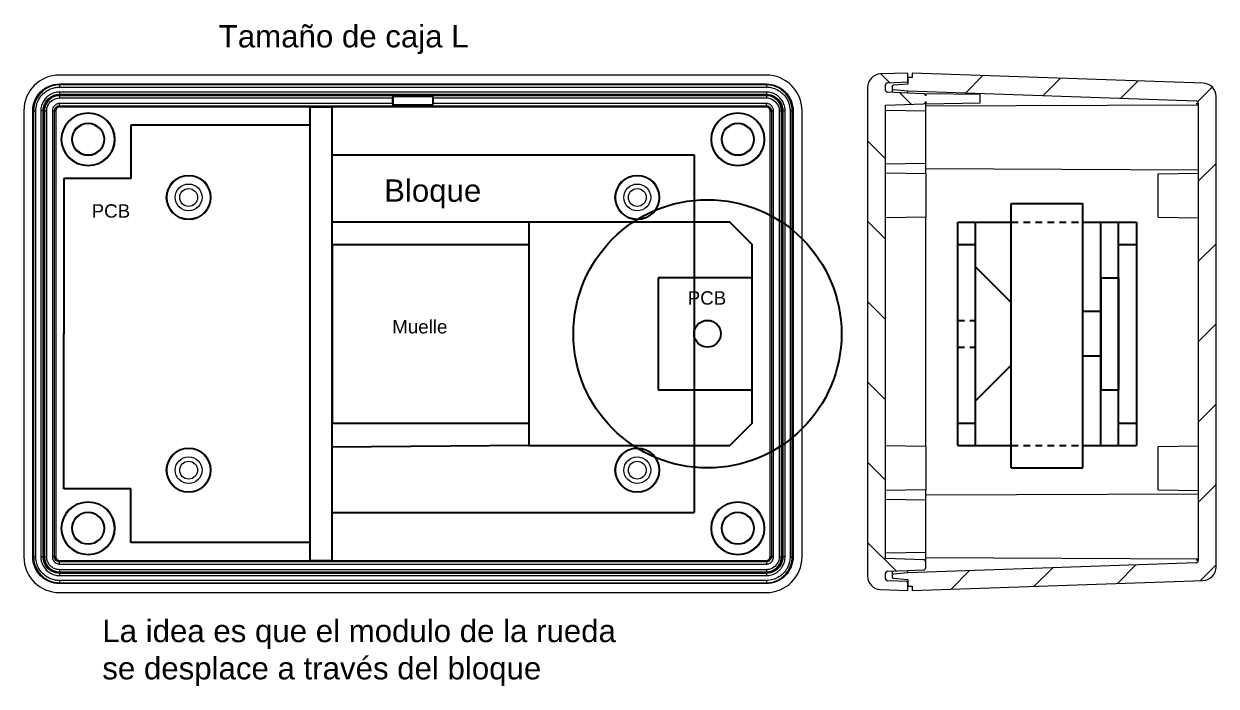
# Model space of a CAD drawing. Header units: millimetres. Extents: x -34 to 182, y -27 to 242.
# Drawn here: x -34.5 to 98.9, y -26.9 to 47.2 of the extents above; entities that cross this region are included whole.
import ezdxf

# ---------------------------------------------------------------- set-up
doc = ezdxf.new("R2010")
doc.units = ezdxf.units.MM
doc.linetypes.add('JIS_02_0.7', pattern=[1.35, 0.75, -0.6])
for name, color, linetype, lineweight in [('Hatch (ANSI)', 7, 'Continuous', 9), ('Visible (ANSI)', 7, 'Continuous', 9), ('Visible Narrow (ANSI)', 7, 'Continuous', 9)]:
    doc.layers.add(name, color=color, linetype=linetype, lineweight=lineweight)
for name, color, linetype in [('Muelle', 6, 'Continuous'), ('Pared-Carril', 4, 'Continuous'), ('PCB', 3, 'Continuous'), ('Rueda', 2, 'Continuous')]:
    doc.layers.add(name, color=color, linetype=linetype)
doc.styles.get("Standard").update_dxf_attribs({"font": 'arial.ttf'})

msp = doc.modelspace()

# ---------------------------------------------------------------- hatches: boundary and pattern name
at = {"layer": 'Hatch (ANSI)'}
h = msp.add_hatch(dxfattribs=at)
h.set_pattern_fill('ANSI31', color=256, scale=50.8, angle=90.0002, style=0)
h.set_pattern_definition([(135.0002, (-206.7, -327.943), (-4.49011, -4.490145), [])])
edge = h.paths.add_edge_path()
edge.add_ellipse((61.42, -14.61), major_axis=(-1.5, 0), ratio=1, start_angle=0, end_angle=88)
edge.add_line((61.36, -16.1), (64.42, -16.21))
edge.add_line((64.42, -16.21), (64.42, -15.73))
edge.add_line((64.42, -15.73), (64.42, -15.21))
edge.add_line((64.42, -15.21), (62.16, -15.11))
edge.add_ellipse((62.17, -14.86), major_axis=(-0.011, -0.25), ratio=1, start_angle=272.5, end_angle=360, ccw=False)
edge.add_line((61.92, -14.86), (61.92, -14.31))
edge.add_ellipse((62.17, -14.31), major_axis=(-0.25, 0), ratio=1, start_angle=272.5, end_angle=360, ccw=False)
edge.add_line((62.16, -14.06), (64.42, -13.96))
edge.add_line((64.42, -13.96), (66.18, -13.9))
edge.add_ellipse((66.17, -13.65), major_axis=(0.009, -0.25), ratio=1, start_angle=0, end_angle=88)
edge.add_line((66.42, -13.65), (66.42, -13.02))
edge.add_ellipse((66.17, -13.02), major_axis=(0.25, 0), ratio=1, start_angle=0, end_angle=88)
edge.add_line((66.18, -12.77), (61.92, -12.62))
edge.add_line((61.92, -12.62), (61.92, 38.08))
edge.add_line((61.92, 38.08), (66.18, 38.23))
edge.add_ellipse((66.17, 38.47), major_axis=(0.009, -0.25), ratio=1, start_angle=0, end_angle=88)
edge.add_line((66.42, 38.47), (66.42, 38.23))
edge.add_line((66.42, 38.23), (72.52, 38.33))
edge.add_line((72.52, 38.33), (72.52, 39.25))
edge.add_line((72.52, 39.25), (66.42, 39.35))
edge.add_line((66.42, 39.35), (66.42, 39.1))
edge.add_ellipse((66.17, 39.1), major_axis=(0.25, 0), ratio=1, start_angle=0, end_angle=88)
edge.add_line((66.18, 39.35), (64.42, 39.41))
edge.add_line((64.42, 39.41), (62.16, 39.51))
edge.add_ellipse((62.17, 39.76), major_axis=(-0.011, -0.25), ratio=1, start_angle=272.5, end_angle=360, ccw=False)
edge.add_line((61.92, 39.76), (61.92, 40.32))
edge.add_ellipse((62.17, 40.32), major_axis=(-0.25, 0), ratio=1, start_angle=272.5, end_angle=360, ccw=False)
edge.add_line((62.16, 40.56), (64.42, 40.66))
edge.add_line((64.42, 40.66), (64.42, 41.18))
edge.add_line((64.42, 41.18), (64.42, 41.66))
edge.add_line((64.42, 41.66), (61.36, 41.56))
edge.add_ellipse((61.42, 40.06), major_axis=(-0.05, 1.5), ratio=1, start_angle=0, end_angle=88)
edge.add_line((59.92, 40.06), (59.92, -14.61))
h = msp.add_hatch(dxfattribs=at)
h.set_pattern_fill('ANSI31', color=256, scale=50.8, style=0)
h.set_pattern_definition([(45, (-206.7, -327.943), (-4.49013, 4.49013), [])])
edge = h.paths.add_edge_path()
edge.add_line((64.92, -15.73), (64.92, -16.21))
edge.add_line((64.92, -16.21), (97.47, -15.07))
edge.add_ellipse((97.42, -13.58), major_axis=(0.05, -1.5), ratio=1, start_angle=0, end_angle=88)
edge.add_line((98.92, -13.58), (98.92, 39.03))
edge.add_ellipse((97.42, 39.03), major_axis=(1.5, 0), ratio=1, start_angle=0, end_angle=88)
edge.add_line((97.47, 40.53), (64.92, 41.66))
edge.add_line((64.92, 41.66), (64.92, 41.18))
edge.add_line((64.92, 41.18), (64.42, 41.18))
edge.add_line((64.42, 41.18), (64.42, 40.66))
edge.add_line((64.42, 40.66), (64.42, 40.43))
edge.add_line((64.42, 40.43), (62.78, 40.29))
edge.add_ellipse((62.79, 40.16), major_axis=(-0.011, 0.125), ratio=1, start_angle=0, end_angle=85)
edge.add_line((62.67, 40.16), (62.67, 39.95))
edge.add_ellipse((62.79, 39.95), major_axis=(-0.125, 0), ratio=1, start_angle=0, end_angle=85)
edge.add_line((62.78, 39.82), (64.42, 39.68))
edge.add_line((64.42, 39.68), (96.68, 38.55))
edge.add_ellipse((96.67, 38.3), major_axis=(0.009, 0.25), ratio=1, start_angle=272, end_angle=360, ccw=False)
edge.add_line((96.92, 38.3), (96.92, -12.85))
edge.add_ellipse((96.67, -12.85), major_axis=(0.25, 0), ratio=1, start_angle=272, end_angle=360, ccw=False)
edge.add_line((96.68, -13.1), (64.42, -14.23))
edge.add_line((64.42, -14.23), (62.78, -14.37))
edge.add_ellipse((62.79, -14.5), major_axis=(-0.011, 0.125), ratio=1, start_angle=0, end_angle=85)
edge.add_line((62.67, -14.5), (62.67, -14.71))
edge.add_ellipse((62.79, -14.71), major_axis=(-0.125, 0), ratio=1, start_angle=0, end_angle=85)
edge.add_line((62.78, -14.83), (64.42, -14.98))
edge.add_line((64.42, -14.98), (64.42, -15.21))
edge.add_line((64.42, -15.21), (64.42, -15.73))
edge.add_line((64.42, -15.73), (64.92, -15.73))

# ---------------------------------------------------------------- linework, layer by layer
for p, q in [((0, 37.85), (-2.5, 37.85)), ((-2.5, 37.85), (-2.5, -12.85)), ((0, 22.5), (0, 37.85)), ((44.5, 25), (22, 25)), ((22, 25), (22, 0)), ((44.5, 25), (47, 22.5)), ((47, 22.5), (44.5, 25)), ((70, 0), (70, 25)), ((70, 25), (76, 25)), ((72, 0), (72, 25)), ((84, 25), (90, 25)), ((86, 0), (86, 25)), ((88, 0), (88, 25)), ((90, 25), (90, 0)), ((47, 2.5), (47, 22.5)), ((70, 22.5), (72, 22.5)), ((88, 22.5), (90, 22.5)), ((76, 16), (72, 20)), ((86, 15), (84, 15)), ((0, -12.85), (0, 12.5)), ((86, 10), (84, 10)), ((76, 9), (72, 5)), ((47, 2.5), (44.5, 0)), ((70, 2.5), (72, 2.5)), ((88, 2.5), (90, 2.5)), ((22, 0), (44.5, 0)), ((70, 0), (72, 0)), ((72, 0), (76, 0)), ((84, 0), (86, 0)), ((86, 0), (88, 0)), ((88, 0), (90, 0)), ((-2.5, -12.85), (0, -12.85))]:
    msp.add_line(p, q)
at = {"linetype": 'JIS_02_0.7'}
for p, q in [((76, 25), (84, 25)), ((70, 14), (72, 14)), ((70, 11), (72, 11)), ((76, 0), (84, 0))]:
    msp.add_line(p, q, dxfattribs=at)
msp.add_circle((42, 12.5), 1.5)
at = {"layer": 'Muelle'}
for p, q in [((0, 22.5), (0, 2.5)), ((0, 22.5), (22, 22.5)), ((22, 22.5), (22, 2.5)), ((0, 2.5), (22, 2.5))]:
    msp.add_line(p, q, dxfattribs=at)
at = {"layer": 'Pared-Carril'}
for p, q in [((0, 32.5), (40.5, 32.5)), ((0, -7.5), (0, 32.5)), ((40.5, 32.5), (40.5, -7.5)), ((22, 25), (0, 25)), ((22, 0), (0, -0.18)), ((0, -7.5), (40.5, -7.5))]:
    msp.add_line(p, q, dxfattribs=at)
at = {"layer": 'PCB'}
for p, q in [((-2.5, 35.85), (-22.5, 35.85)), ((-22.5, 35.85), (-22.5, 29.85)), ((-2.5, 35.85), (-2.5, -10.85)), ((-22.5, 29.85), (-30, 29.85)), ((-30, 29.85), (-30, 12.5)), ((47, 18.75), (36.5, 18.75)), ((36.5, 18.75), (36.5, 6.25)), ((47, 6.25), (47, 18.75)), ((86, 18.75), (88, 18.75)), ((86, 18.75), (86, 6.25)), ((88, 18.75), (88, 6.25)), ((-30, -4.85), (-30, 12.5)), ((36.5, 6.25), (47, 6.25)), ((86, 6.25), (88, 6.25)), ((-22.5, -4.85), (-30, -4.85)), ((-22.5, -10.85), (-22.5, -4.85)), ((-2.5, -10.85), (-22.5, -10.85))]:
    msp.add_line(p, q, dxfattribs=at)
at = {"layer": 'Rueda'}
for p, q in [((76, -2.5), (76, 27.08)), ((76, 27.08), (84, 27.08)), ((84, -2.5), (84, 27.08)), ((76, -2.5), (84, -2.5))]:
    msp.add_line(p, q, dxfattribs=at)
msp.add_circle((42, 12.5), 15, dxfattribs=at)
at = {"layer": 'Visible (ANSI)'}
for p, q in [((48.59, 41.44), (-30.49, 41.44)), ((64.42, 41.66), (61.36, 41.56)), ((64.42, 40.66), (64.42, 41.66)), ((97.47, 40.53), (64.92, 41.66)), ((64.92, 41.66), (64.92, 41.18)), ((-30.49, 40.44), (48.59, 40.44)), ((59.92, 40.06), (59.92, -14.61)), ((61.92, 39.76), (61.92, 40.32)), ((62.16, 40.56), (64.42, 40.66)), ((62.67, 40.16), (62.67, 39.95)), ((64.42, 40.43), (62.78, 40.29)), ((64.92, 41.18), (64.42, 41.18)), ((64.42, 41.18), (64.42, 40.43)), ((6.77, 39.13), (6.77, 38.88)), ((11.32, 39.13), (6.77, 39.13)), ((6.77, 39.13), (6.88, 39.02)), ((6.77, 38.25), (6.77, 38.88)), ((6.88, 38.11), (6.88, 39.02)), ((6.88, 39.02), (11.22, 39.02)), ((11.32, 39.13), (11.22, 39.02)), ((11.22, 39.02), (11.22, 38.11)), ((11.32, 38.88), (11.32, 39.13)), ((11.32, 38.88), (11.32, 38.25)), ((64.42, 39.41), (62.16, 39.51)), ((62.78, 39.82), (64.42, 39.68)), ((64.42, 39.68), (96.68, 38.55)), ((64.42, 39.41), (64.42, 39.68)), ((66.18, 39.35), (64.42, 39.41)), ((72.52, 39.25), (66.42, 39.35)), ((66.42, 39.35), (66.42, 39.1)), ((72.52, 38.33), (72.52, 39.25)), ((98.92, -13.58), (98.92, 39.03)), ((-34.49, 37.44), (-34.49, -12.44)), ((-33.49, -12.44), (-33.49, 37.44)), ((-30.9, 37.44), (-30.9, -12.44)), ((48.59, 37.85), (-30.49, 37.85)), ((6.77, 38.25), (6.77, 38)), ((6.77, 38), (6.88, 38.11)), ((6.77, 38), (11.32, 38)), ((11.22, 38.11), (6.88, 38.11)), ((11.32, 38), (11.22, 38.11)), ((11.32, 38), (11.32, 38.25)), ((49, -12.44), (49, 37.44)), ((51.59, 37.44), (51.59, -12.44)), ((52.59, -12.44), (52.59, 37.44)), ((61.92, 38.08), (66.18, 38.23)), ((61.92, -12.62), (61.92, 38.08)), ((66.42, 37.4), (61.92, 37.48)), ((66.42, 38.47), (66.42, 38.23)), ((66.42, 38.23), (72.52, 38.33)), ((66.42, 37.98), (96.92, 38.11)), ((66.42, 30.98), (66.42, 37.98)), ((96.92, 38.3), (96.92, -12.85)), ((66.42, 31.55), (61.92, 31.48)), ((66.42, 30.98), (96.92, 30.84)), ((66.42, 30.4), (66.42, 30.98)), ((66.42, 30.4), (61.92, 30.48)), ((66.42, 30.4), (66.42, 25.55)), ((92.42, 30.4), (96.92, 30.48)), ((92.42, 25.55), (92.42, 30.4)), ((66.42, 25.55), (61.92, 25.48)), ((66.42, -0.1), (66.42, 25.55)), ((92.42, 25.55), (96.92, 25.48)), ((66.42, -0.1), (61.92, -0.02)), ((66.42, -0.1), (66.42, -4.95)), ((92.42, -0.1), (96.92, -0.02)), ((92.42, -4.95), (92.42, -0.1)), ((66.42, -4.95), (61.92, -5.02)), ((66.42, -5.52), (66.42, -4.95)), ((92.42, -4.95), (96.92, -5.02)), ((66.42, -6.1), (61.92, -6.02)), ((66.42, -5.52), (96.92, -5.39)), ((66.42, -12.52), (66.42, -5.52)), ((66.42, -11.95), (61.92, -12.02)), ((-30.49, -12.85), (48.59, -12.85)), ((66.18, -12.77), (61.92, -12.62)), ((96.68, -13.1), (64.42, -14.23)), ((66.42, -12.52), (96.92, -12.66)), ((66.42, -13.65), (66.42, -13.02)), ((61.92, -14.86), (61.92, -14.31)), ((62.16, -14.06), (64.42, -13.96)), ((62.67, -14.5), (62.67, -14.71)), ((64.42, -14.23), (62.78, -14.37)), ((64.42, -13.96), (66.18, -13.9)), ((64.42, -14.23), (64.42, -13.96)), ((48.59, -15.44), (-30.49, -15.44)), ((64.42, -15.21), (62.16, -15.11)), ((62.78, -14.83), (64.42, -14.98)), ((64.42, -14.98), (64.42, -15.73)), ((64.42, -16.21), (64.42, -15.21)), ((64.42, -15.73), (64.92, -15.73)), ((64.92, -16.21), (97.47, -15.07)), ((64.92, -15.73), (64.92, -16.21)), ((-30.49, -16.44), (48.59, -16.44)), ((61.36, -16.1), (64.42, -16.21))]:
    msp.add_line(p, q, dxfattribs=at)
for centre, radius in [((-27.3, 34.25), 3), ((-27.3, 34.25), 2.92), ((-27.3, 34.25), 1.83), ((45.4, 34.25), 3), ((45.4, 34.25), 2.92), ((45.4, 34.25), 1.83), ((-27.3, 34.25), 1.75), ((45.4, 34.25), 1.75), ((-16.05, 27.75), 2.5), ((-16.05, 27.75), 2.42), ((34.15, 27.75), 2.5), ((34.15, 27.75), 2.42), ((-16.05, 27.75), 1.5), ((-16.05, 27.75), 1), ((34.15, 27.75), 1.5), ((34.15, 27.75), 1), ((-16.05, -2.75), 2.5), ((-16.05, -2.75), 2.42), ((-16.05, -2.75), 1.5), ((34.15, -2.75), 2.5), ((34.15, -2.75), 2.42), ((34.15, -2.75), 1.5), ((-16.05, -2.75), 1), ((34.15, -2.75), 1), ((-27.3, -9.25), 3), ((-27.3, -9.25), 2.92), ((45.4, -9.25), 3), ((45.4, -9.25), 2.92), ((-27.3, -9.25), 1.83), ((-27.3, -9.25), 1.75), ((45.4, -9.25), 1.83), ((45.4, -9.25), 1.75)]:
    msp.add_circle(centre, radius, dxfattribs=at)
for centre, radius, start, end in [((61.42, 40.06), 1.5, 92, 180), ((62.17, 40.32), 0.25, 92.5, 180), ((62.79, 40.16), 0.125, 95, 180), ((97.42, 39.03), 1.5, 0, 88), ((62.17, 39.76), 0.25, 180, 267.5), ((62.79, 39.95), 0.125, 180, 265), ((66.17, 39.1), 0.25, 0, 88), ((66.17, 38.47), 0.25, 272, 0), ((96.67, 38.3), 0.25, 0, 88), ((66.17, -13.02), 0.25, 0, 88), ((96.67, -12.85), 0.25, 272, 0), ((61.42, -14.61), 1.5, 180, 268), ((62.17, -14.31), 0.25, 92.5, 180), ((62.79, -14.5), 0.125, 95, 180), ((66.17, -13.65), 0.25, 272, 0), ((97.42, -13.58), 1.5, 272, 0), ((62.17, -14.86), 0.25, 180, 267.5), ((62.79, -14.71), 0.125, 180, 265)]:
    msp.add_arc(centre, radius, start, end, dxfattribs=at)
for centre, major_axis in [((-30.49, 37.44), (-2.83, 2.83)), ((48.58, 37.44), (2.83, 2.83)), ((-30.49, -12.44), (-2.83, -2.83)), ((48.58, -12.44), (2.83, -2.83))]:
    msp.add_ellipse(centre, major_axis=major_axis, ratio=0.998783, start_param=5.498396, end_param=7.067974, dxfattribs=at)
for points in [[(-33.49, 37.44), (-33.49, 38.23), (-32.84, 39.79), (-31.28, 40.44), (-30.49, 40.44)], [(48.59, 40.44), (49.38, 40.44), (50.94, 39.79), (51.59, 38.23), (51.59, 37.44)], [(-30.49, -15.44), (-31.28, -15.44), (-32.84, -14.79), (-33.49, -13.23), (-33.49, -12.44)], [(51.59, -12.44), (51.59, -13.23), (50.94, -14.79), (49.38, -15.44), (48.59, -15.44)]]:
    msp.add_open_spline(points, degree=3, dxfattribs=at)
for points, knots in [([(62.67, 39.95), (62.67, 39.95), (62.67, 39.83), (62.67, 39.57), (62.67, 39.53), (62.67, 39.49)], [0, 0, 0, 0, 0.1257419, 0.1257419, 0.1460059, 0.1460059, 0.1460059, 0.1460059]), ([(-30.49, 37.85), (-30.53, 37.85), (-30.63, 37.84), (-30.74, 37.77), (-30.82, 37.69), (-30.89, 37.58), (-30.9, 37.48), (-30.9, 37.44)], [-7.067831, -7.067831, -7.067831, -7.067831, -6.783905, -6.283185, -6.283185, -5.782466, -5.498563, -5.498563, -5.498563, -5.498563]), ([(49, 37.44), (49, 37.48), (48.99, 37.58), (48.92, 37.69), (48.84, 37.77), (48.73, 37.84), (48.63, 37.85), (48.59, 37.85)], [-7.067831, -7.067831, -7.067831, -7.067831, -6.783905, -6.283185, -6.283185, -5.782466, -5.498563, -5.498563, -5.498563, -5.498563]), ([(66.42, 37.98), (66.42, 38.01), (66.42, 38.04), (66.42, 38.11), (66.42, 38.15), (66.42, 38.2), (66.42, 38.21), (66.42, 38.23)], [0.03164288, 0.03164288, 0.03164288, 0.03164288, 0.04257925, 0.04257925, 0.05519533, 0.05519533, 0.06123301, 0.06123301, 0.06123301, 0.06123301]), ([(96.68, 38.27), (96.71, 38.27), (96.74, 38.27), (96.79, 38.25), (96.82, 38.24), (96.86, 38.21), (96.88, 38.19), (96.91, 38.15), (96.91, 38.13), (96.92, 38.11)], [-0.03904626, -0.03904626, -0.03904626, -0.03904626, -0.03001258, -0.03001258, -0.02089807, -0.02089807, -0.01059339, -0.01059339, -0.00228334, -0.00228334, -0.00228334, -0.00228334]), ([(-30.9, -12.44), (-30.9, -12.48), (-30.89, -12.58), (-30.82, -12.69), (-30.74, -12.77), (-30.63, -12.84), (-30.53, -12.85), (-30.49, -12.85)], [-7.067831, -7.067831, -7.067831, -7.067831, -6.783905, -6.283185, -6.283185, -5.782466, -5.498563, -5.498563, -5.498563, -5.498563]), ([(48.59, -12.85), (48.63, -12.85), (48.73, -12.84), (48.84, -12.77), (48.92, -12.69), (48.99, -12.58), (49, -12.48), (49, -12.44)], [-7.067831, -7.067831, -7.067831, -7.067831, -6.783905, -6.283185, -6.283185, -5.782466, -5.498563, -5.498563, -5.498563, -5.498563]), ([(66.42, -13.02), (66.42, -13.02), (66.42, -13.02), (66.42, -13.02), (66.42, -13.02), (66.42, -13.01), (66.42, -12.97), (66.42, -12.94), (66.42, -12.89), (66.42, -12.87), (66.42, -12.82), (66.42, -12.8), (66.42, -12.75), (66.42, -12.71), (66.42, -12.62), (66.42, -12.57), (66.42, -12.52)], [-0.00000313, -0.00000313, -0.00000313, -0.00000313, 0, 0, 0, 0.02239353, 0.02239353, 0.04257925, 0.04257925, 0.05519533, 0.05519533, 0.06308037, 0.06308037, 0.07885046, 0.07885046, 0.09448321, 0.09448321, 0.09448321, 0.09448321]), ([(96.92, -12.66), (96.91, -12.67), (96.91, -12.69), (96.89, -12.73), (96.87, -12.75), (96.83, -12.78), (96.8, -12.8), (96.74, -12.82), (96.71, -12.82), (96.68, -12.82)], [-0.03670248, -0.03670248, -0.03670248, -0.03670248, -0.02927048, -0.02927048, -0.01920881, -0.01920881, -0.00950064, -0.00950064, 0, 0, 0, 0]), ([(62.67, -14.04), (62.67, -14.09), (62.67, -14.14), (62.67, -14.28), (62.67, -14.36), (62.67, -14.47), (62.67, -14.5), (62.67, -14.5)], [0.2081967, 0.2081967, 0.2081967, 0.2081967, 0.2346592, 0.2346592, 0.2913316, 0.2913316, 0.3542025, 0.3542025, 0.3542025, 0.3542025])]:
    msp.add_open_spline(points, degree=3, knots=knots, dxfattribs=at)
at = {"layer": 'Visible Narrow (ANSI)'}
for p, q in [((-30.49, 40.34), (-30.49, 40.09)), ((48.59, 40.34), (-30.49, 40.34)), ((-30.49, 40.09), (48.59, 40.09)), ((48.59, 40.44), (48.59, 40.34)), ((48.59, 40.34), (48.59, 40.09)), ((-30.49, 39.54), (-30.49, 39.29)), ((48.59, 39.54), (-30.49, 39.54)), ((-30.49, 39.29), (48.59, 39.29)), ((-30.49, 39.19), (-30.49, 39.13)), ((48.59, 39.19), (-30.49, 39.19)), ((-30.49, 39.13), (-30.49, 38.88)), ((6.77, 39.13), (-30.49, 39.13)), ((-30.49, 38.88), (6.77, 38.88)), ((48.59, 39.13), (11.32, 39.13)), ((11.32, 38.88), (48.59, 38.88)), ((48.59, 39.54), (48.59, 39.29)), ((48.59, 39.19), (48.59, 39.29)), ((48.59, 39.13), (48.59, 38.88)), ((-33.49, 37.44), (-33.39, 37.44)), ((-33.39, 37.44), (-33.14, 37.44)), ((-33.39, 37.44), (-33.39, -12.44)), ((-33.14, -12.44), (-33.14, 37.44)), ((-32.34, 37.44), (-32.59, 37.44)), ((-32.59, 37.44), (-32.59, -12.44)), ((-32.34, -12.44), (-32.34, 37.44)), ((-32.24, 37.44), (-32.34, 37.44)), ((-32.24, 37.44), (-32.24, -12.44)), ((-32.18, 37.44), (-31.93, 37.44)), ((-32.18, 37.44), (-32.18, -12.44)), ((-31.93, -12.44), (-31.93, 37.44)), ((-31.3, 37.44), (-31.3, -12.44)), ((-31.3, 37.44), (-31.05, 37.44)), ((-31.05, -12.44), (-31.05, 37.44)), ((-30.99, 37.44), (-30.9, 37.44)), ((6.77, 38.25), (-30.49, 38.25)), ((-30.49, 38), (6.77, 38)), ((-30.49, 37.94), (-30.49, 38)), ((48.59, 38.25), (11.32, 38.25)), ((11.32, 38), (48.59, 38)), ((48.59, 38), (48.59, 38.25)), ((48.59, 37.94), (48.59, 37.85)), ((49.09, 37.44), (49.15, 37.44)), ((49.15, 37.44), (49.15, -12.44)), ((49.4, -12.44), (49.4, 37.44)), ((50.03, 37.44), (50.03, -12.44)), ((50.03, 37.44), (50.28, 37.44)), ((50.28, -12.44), (50.28, 37.44)), ((50.34, 37.44), (50.28, 37.44)), ((50.34, -12.44), (50.34, 37.44)), ((50.69, 37.44), (50.44, 37.44)), ((50.44, 37.44), (50.44, -12.44)), ((50.69, -12.44), (50.69, 37.44)), ((51.24, 37.44), (51.24, -12.44)), ((51.49, 37.44), (51.24, 37.44)), ((51.49, -12.44), (51.49, 37.44)), ((-33.14, -12.44), (-33.39, -12.44)), ((-32.34, -12.44), (-32.59, -12.44)), ((-32.24, -12.44), (-32.18, -12.44)), ((-32.18, -12.44), (-31.93, -12.44)), ((-30.99, -12.44), (-31.05, -12.44)), ((-30.49, -12.94), (-30.49, -12.85)), ((-30.49, -13.25), (-30.49, -13)), ((48.59, -13), (-30.49, -13)), ((-30.49, -13.25), (48.59, -13.25)), ((48.59, -12.94), (48.59, -13)), ((49.09, -12.44), (49, -12.44)), ((49.15, -12.44), (49.4, -12.44)), ((50.03, -12.44), (50.28, -12.44)), ((50.34, -12.44), (50.44, -12.44)), ((50.69, -12.44), (50.44, -12.44)), ((51.24, -12.44), (51.49, -12.44)), ((51.59, -12.44), (51.49, -12.44)), ((48.59, -13.88), (-30.49, -13.88)), ((-30.49, -13.88), (-30.49, -14.13)), ((-30.49, -14.13), (48.59, -14.13)), ((-30.49, -14.19), (48.59, -14.19)), ((-30.49, -14.19), (-30.49, -14.29)), ((-30.49, -14.29), (-30.49, -14.54)), ((48.59, -14.29), (-30.49, -14.29)), ((-30.49, -14.54), (48.59, -14.54)), ((48.59, -13.88), (48.59, -14.13)), ((48.59, -14.19), (48.59, -14.13)), ((48.59, -14.29), (48.59, -14.54)), ((48.59, -15.09), (-30.49, -15.09)), ((-30.49, -15.09), (-30.49, -15.34)), ((-30.49, -15.34), (48.59, -15.34)), ((-30.49, -15.44), (-30.49, -15.34)), ((48.59, -15.09), (48.59, -15.34))]:
    msp.add_line(p, q, dxfattribs=at)
for points, knots in [([(-30.49, 40.34), (-30.68, 40.34), (-30.87, 40.32), (-31.36, 40.22), (-31.64, 40.12), (-32.33, 39.73), (-32.69, 39.39), (-33.24, 38.51), (-33.39, 37.98), (-33.39, 37.44)], [0, 0, 0, 0, 0.0517523, 0.0517523, 0.134556, 0.134556, 0.267042, 0.267042, 0.4140186, 0.4140186, 0.4140186, 0.4140186]), ([(-33.14, 37.44), (-33.14, 37.93), (-33, 38.42), (-32.5, 39.22), (-32.17, 39.53), (-31.54, 39.89), (-31.28, 39.98), (-30.84, 40.07), (-30.66, 40.09), (-30.49, 40.09)], [-0.4140186, -0.4140186, -0.4140186, -0.4140186, -0.267042, -0.267042, -0.134556, -0.134556, -0.0517523, -0.0517523, 0, 0, 0, 0]), ([(51.49, 37.44), (51.49, 37.63), (51.47, 37.82), (51.37, 38.31), (51.27, 38.59), (50.88, 39.28), (50.53, 39.64), (49.66, 40.19), (49.13, 40.34), (48.59, 40.34)], [0, 0, 0, 0, 0.0517523, 0.0517523, 0.134556, 0.134556, 0.267042, 0.267042, 0.4140186, 0.4140186, 0.4140186, 0.4140186]), ([(48.59, 40.09), (49.08, 40.09), (49.57, 39.95), (50.37, 39.45), (50.68, 39.12), (51.04, 38.49), (51.13, 38.23), (51.22, 37.79), (51.24, 37.61), (51.24, 37.44)], [-0.4140186, -0.4140186, -0.4140186, -0.4140186, -0.267042, -0.267042, -0.134556, -0.134556, -0.0517523, -0.0517523, 0, 0, 0, 0]), ([(-30.49, 39.54), (-30.63, 39.54), (-30.76, 39.52), (-31.12, 39.45), (-31.32, 39.38), (-31.82, 39.1), (-32.08, 38.85), (-32.48, 38.21), (-32.59, 37.83), (-32.59, 37.44)], [-0.3275913, -0.3275913, -0.3275913, -0.3275913, -0.2866423, -0.2866423, -0.2211241, -0.2211241, -0.1162949, -0.1162949, 0, 0, 0, 0]), ([(-32.34, 37.44), (-32.34, 37.78), (-32.24, 38.12), (-31.89, 38.68), (-31.66, 38.9), (-31.22, 39.15), (-31.04, 39.21), (-30.73, 39.27), (-30.61, 39.29), (-30.49, 39.29)], [0, 0, 0, 0, 0.1162949, 0.1162949, 0.2211241, 0.2211241, 0.2866423, 0.2866423, 0.3275913, 0.3275913, 0.3275913, 0.3275913]), ([(-30.49, 39.13), (-30.8, 39.13), (-31.11, 39.04), (-31.62, 38.72), (-31.82, 38.51), (-32.05, 38.11), (-32.11, 37.94), (-32.17, 37.66), (-32.18, 37.55), (-32.18, 37.44)], [-0.2244911, -0.2244911, -0.2244911, -0.2244911, -0.1447968, -0.1447968, -0.0729596, -0.0729596, -0.0280614, -0.0280614, 0, 0, 0, 0]), ([(-31.93, 37.44), (-31.93, 37.53), (-31.92, 37.63), (-31.87, 37.87), (-31.82, 38.01), (-31.63, 38.35), (-31.45, 38.53), (-31.02, 38.8), (-30.76, 38.88), (-30.49, 38.88)], [0, 0, 0, 0, 0.0280614, 0.0280614, 0.0729596, 0.0729596, 0.1447968, 0.1447968, 0.2244911, 0.2244911, 0.2244911, 0.2244911]), ([(50.69, 37.44), (50.69, 37.58), (50.67, 37.71), (50.6, 38.07), (50.53, 38.27), (50.25, 38.77), (50, 39.03), (49.36, 39.43), (48.98, 39.54), (48.59, 39.54)], [-0.3275913, -0.3275913, -0.3275913, -0.3275913, -0.2866423, -0.2866423, -0.2211241, -0.2211241, -0.1162949, -0.1162949, 0, 0, 0, 0]), ([(48.59, 39.29), (48.93, 39.29), (49.27, 39.19), (49.83, 38.84), (50.05, 38.61), (50.3, 38.17), (50.36, 37.99), (50.42, 37.68), (50.44, 37.56), (50.44, 37.44)], [0, 0, 0, 0, 0.1162949, 0.1162949, 0.2211241, 0.2211241, 0.2866423, 0.2866423, 0.3275913, 0.3275913, 0.3275913, 0.3275913]), ([(50.28, 37.44), (50.28, 37.75), (50.19, 38.06), (49.87, 38.57), (49.66, 38.77), (49.26, 39), (49.09, 39.06), (48.81, 39.12), (48.7, 39.13), (48.59, 39.13)], [-0.2244911, -0.2244911, -0.2244911, -0.2244911, -0.1447968, -0.1447968, -0.0729596, -0.0729596, -0.0280614, -0.0280614, 0, 0, 0, 0]), ([(48.59, 38.88), (48.68, 38.88), (48.78, 38.87), (49.02, 38.82), (49.16, 38.77), (49.5, 38.58), (49.68, 38.4), (49.95, 37.97), (50.03, 37.71), (50.03, 37.44)], [0, 0, 0, 0, 0.0280614, 0.0280614, 0.0729596, 0.0729596, 0.1447968, 0.1447968, 0.2244911, 0.2244911, 0.2244911, 0.2244911]), ([(-30.49, 38.25), (-30.49, 38.25), (-30.49, 38.25), (-30.49, 38.25), (-30.64, 38.25), (-30.79, 38.2), (-31.03, 38.05), (-31.13, 37.95), (-31.24, 37.76), (-31.27, 37.68), (-31.29, 37.55), (-31.3, 37.49), (-31.3, 37.44)], [-0.0000031, -0.0000031, -0.0000031, -0.0000031, 0, 0, 0, 0.0447871, 0.0447871, 0.0851585, 0.0851585, 0.1103907, 0.1103907, 0.1261607, 0.1261607, 0.1261607, 0.1261607]), ([(-31.05, 37.44), (-31.05, 37.47), (-31.05, 37.51), (-31.04, 37.55), (-31.03, 37.6), (-31, 37.66), (-30.98, 37.71), (-30.93, 37.8), (-30.87, 37.86), (-30.79, 37.91), (-30.7, 37.97), (-30.64, 38), (-30.49, 38)], [-0.1261607, -0.1261607, -0.1261607, -0.1261607, -0.1103907, -0.1103907, -0.1103907, -0.0851585, -0.0851585, -0.0851585, -0.0447871, -0.0447871, -0.0447871, 0, 0, 0, 0]), ([(-30.99, 37.44), (-30.99, 37.5), (-30.96, 37.64), (-30.88, 37.75), (-30.8, 37.83), (-30.69, 37.91), (-30.55, 37.94), (-30.49, 37.94)], [5.498539, 5.498539, 5.498539, 5.498539, 5.890862, 6.283185, 6.283185, 6.675508, 7.067831, 7.067831, 7.067831, 7.067831]), ([(-30.49, 38), (-30.49, 38), (-30.49, 38.01), (-30.49, 38.03), (-30.49, 38.05), (-30.49, 38.1), (-30.49, 38.13), (-30.49, 38.19), (-30.49, 38.22), (-30.49, 38.25), (-30.49, 38.25), (-30.49, 38.25)], [-0.03833439, -0.03833439, -0.03833439, -0.03833439, -0.02856855, -0.02856855, -0.0188027, -0.0188027, -0.00903685, -0.00903685, 0, 0, 0.00017822, 0.00017822, 0.00017822, 0.00017822]), ([(49.4, 37.44), (49.4, 37.44), (49.4, 37.44), (49.4, 37.44), (49.4, 37.51), (49.39, 37.59), (49.35, 37.73), (49.32, 37.79), (49.27, 37.89), (49.24, 37.92), (49.2, 37.97), (49.18, 37.99), (49.12, 38.05), (49.08, 38.08), (48.97, 38.16), (48.89, 38.19), (48.74, 38.24), (48.66, 38.25), (48.59, 38.25)], [-0.0000031, -0.0000031, -0.0000031, -0.0000031, 0, 0, 0, 0.0223935, 0.0223935, 0.0425793, 0.0425793, 0.0551953, 0.0551953, 0.0630804, 0.0630804, 0.0788505, 0.0788505, 0.1040826, 0.1040826, 0.1261607, 0.1261607, 0.1261607, 0.1261607]), ([(48.59, 38), (48.64, 38), (48.69, 37.99), (48.74, 37.98), (48.8, 37.96), (48.85, 37.94), (48.9, 37.9), (48.93, 37.88), (48.96, 37.86), (48.99, 37.84), (49, 37.82), (49.01, 37.81), (49.02, 37.8), (49.04, 37.77), (49.06, 37.75), (49.07, 37.72), (49.09, 37.68), (49.11, 37.64), (49.13, 37.59), (49.14, 37.54), (49.15, 37.51), (49.15, 37.44)], [-0.1261607, -0.1261607, -0.1261607, -0.1261607, -0.1040826, -0.1040826, -0.1040826, -0.0788505, -0.0788505, -0.0788505, -0.0630804, -0.0630804, -0.0630804, -0.0551953, -0.0551953, -0.0551953, -0.0425793, -0.0425793, -0.0425793, -0.0223935, -0.0223935, -0.0223935, 0, 0, 0, 0]), ([(48.59, 37.94), (48.65, 37.94), (48.79, 37.91), (48.9, 37.83), (48.98, 37.75), (49.06, 37.64), (49.09, 37.5), (49.09, 37.44)], [5.498539, 5.498539, 5.498539, 5.498539, 5.890862, 6.283185, 6.283185, 6.675508, 7.067831, 7.067831, 7.067831, 7.067831]), ([(49.15, 37.44), (49.15, 37.44), (49.16, 37.44), (49.18, 37.44), (49.2, 37.44), (49.25, 37.44), (49.28, 37.44), (49.34, 37.44), (49.37, 37.44), (49.4, 37.44), (49.4, 37.44), (49.4, 37.44)], [-0.03833439, -0.03833439, -0.03833439, -0.03833439, -0.02856855, -0.02856855, -0.0188027, -0.0188027, -0.00903685, -0.00903685, 0, 0, 0.00017822, 0.00017822, 0.00017822, 0.00017822]), ([(-33.39, -12.44), (-33.39, -12.98), (-33.24, -13.51), (-32.69, -14.39), (-32.33, -14.73), (-31.64, -15.12), (-31.36, -15.22), (-30.87, -15.32), (-30.68, -15.34), (-30.49, -15.34)], [0, 0, 0, 0, 0.1469766, 0.1469766, 0.2794625, 0.2794625, 0.3622662, 0.3622662, 0.4140186, 0.4140186, 0.4140186, 0.4140186]), ([(-30.49, -15.09), (-30.66, -15.09), (-30.84, -15.07), (-31.28, -14.98), (-31.54, -14.89), (-32.17, -14.53), (-32.5, -14.22), (-33, -13.42), (-33.14, -12.93), (-33.14, -12.44)], [-0.4140186, -0.4140186, -0.4140186, -0.4140186, -0.3622662, -0.3622662, -0.2794625, -0.2794625, -0.1469766, -0.1469766, 0, 0, 0, 0]), ([(-32.59, -12.44), (-32.59, -12.83), (-32.48, -13.21), (-32.08, -13.85), (-31.82, -14.1), (-31.32, -14.38), (-31.12, -14.45), (-30.76, -14.52), (-30.63, -14.54), (-30.49, -14.54)], [-0.3275913, -0.3275913, -0.3275913, -0.3275913, -0.2112964, -0.2112964, -0.1064672, -0.1064672, -0.0409489, -0.0409489, 0, 0, 0, 0]), ([(-30.49, -14.29), (-30.61, -14.29), (-30.73, -14.27), (-31.04, -14.21), (-31.22, -14.15), (-31.66, -13.9), (-31.89, -13.68), (-32.24, -13.12), (-32.34, -12.78), (-32.34, -12.44)], [0, 0, 0, 0, 0.0409489, 0.0409489, 0.1064672, 0.1064672, 0.2112964, 0.2112964, 0.3275913, 0.3275913, 0.3275913, 0.3275913]), ([(-32.18, -12.44), (-32.18, -12.6), (-32.15, -12.75), (-32.07, -13.04), (-32.02, -13.17), (-31.9, -13.37), (-31.85, -13.44), (-31.76, -13.55), (-31.72, -13.59), (-31.61, -13.71), (-31.52, -13.78), (-31.28, -13.94), (-31.12, -14.01), (-30.8, -14.1), (-30.64, -14.13), (-30.49, -14.13)], [-0.2244911, -0.2244911, -0.2244911, -0.2244911, -0.1846439, -0.1846439, -0.1487253, -0.1487253, -0.1262762, -0.1262762, -0.1122455, -0.1122455, -0.0841842, -0.0841842, -0.0392859, -0.0392859, 0, 0, 0, 0]), ([(-30.49, -13.88), (-30.62, -13.88), (-30.75, -13.86), (-31.03, -13.78), (-31.16, -13.72), (-31.37, -13.58), (-31.44, -13.52), (-31.54, -13.42), (-31.57, -13.39), (-31.65, -13.29), (-31.69, -13.23), (-31.79, -13.06), (-31.84, -12.95), (-31.91, -12.71), (-31.93, -12.57), (-31.93, -12.44)], [0, 0, 0, 0, 0.0392859, 0.0392859, 0.0841842, 0.0841842, 0.1122455, 0.1122455, 0.1262762, 0.1262762, 0.1487253, 0.1487253, 0.1846439, 0.1846439, 0.2244911, 0.2244911, 0.2244911, 0.2244911]), ([(-31.3, -12.44), (-31.3, -12.44), (-31.3, -12.44), (-31.3, -12.44), (-31.3, -12.59), (-31.25, -12.74), (-31.1, -12.98), (-31, -13.08), (-30.81, -13.19), (-30.73, -13.22), (-30.6, -13.24), (-30.54, -13.25), (-30.49, -13.25)], [-0.0000031, -0.0000031, -0.0000031, -0.0000031, 0, 0, 0, 0.0447871, 0.0447871, 0.0851585, 0.0851585, 0.1103907, 0.1103907, 0.1261607, 0.1261607, 0.1261607, 0.1261607]), ([(-31.05, -12.44), (-31.05, -12.44), (-31.06, -12.44), (-31.08, -12.44), (-31.1, -12.44), (-31.15, -12.44), (-31.18, -12.44), (-31.24, -12.44), (-31.27, -12.44), (-31.3, -12.44), (-31.3, -12.44), (-31.3, -12.44)], [-0.03833434, -0.03833434, -0.03833434, -0.03833434, -0.02856851, -0.02856851, -0.01880268, -0.01880268, -0.00903684, -0.00903684, 0, 0, 0.00017822, 0.00017822, 0.00017822, 0.00017822]), ([(-30.49, -13), (-30.52, -13), (-30.56, -13), (-30.6, -12.99), (-30.65, -12.98), (-30.71, -12.95), (-30.76, -12.93), (-30.85, -12.88), (-30.91, -12.82), (-30.96, -12.74), (-31.02, -12.65), (-31.05, -12.59), (-31.05, -12.44)], [-0.1261607, -0.1261607, -0.1261607, -0.1261607, -0.1103907, -0.1103907, -0.1103907, -0.0851585, -0.0851585, -0.0851585, -0.0447871, -0.0447871, -0.0447871, 0, 0, 0, 0]), ([(-30.49, -12.94), (-30.55, -12.94), (-30.69, -12.91), (-30.8, -12.83), (-30.88, -12.75), (-30.96, -12.64), (-30.99, -12.5), (-30.99, -12.44)], [5.498539, 5.498539, 5.498539, 5.498539, 5.890862, 6.283185, 6.283185, 6.675508, 7.067831, 7.067831, 7.067831, 7.067831]), ([(50.03, -12.44), (50.03, -12.71), (49.95, -12.97), (49.68, -13.4), (49.5, -13.58), (49.16, -13.77), (49.02, -13.82), (48.78, -13.87), (48.68, -13.88), (48.59, -13.88)], [0, 0, 0, 0, 0.0796943, 0.0796943, 0.1515315, 0.1515315, 0.1964297, 0.1964297, 0.2244911, 0.2244911, 0.2244911, 0.2244911]), ([(48.59, -13.25), (48.59, -13.25), (48.59, -13.25), (48.59, -13.25), (48.66, -13.25), (48.74, -13.24), (48.88, -13.2), (48.94, -13.17), (49.03, -13.12), (49.07, -13.09), (49.12, -13.05), (49.14, -13.03), (49.2, -12.97), (49.23, -12.93), (49.31, -12.82), (49.34, -12.74), (49.39, -12.59), (49.4, -12.51), (49.4, -12.44)], [-0.0000031, -0.0000031, -0.0000031, -0.0000031, 0, 0, 0, 0.0223935, 0.0223935, 0.0425793, 0.0425793, 0.0551953, 0.0551953, 0.0630804, 0.0630804, 0.0788505, 0.0788505, 0.1040826, 0.1040826, 0.1261607, 0.1261607, 0.1261607, 0.1261607]), ([(48.59, -14.13), (48.7, -14.13), (48.81, -14.12), (49.09, -14.06), (49.26, -14), (49.66, -13.77), (49.87, -13.57), (50.19, -13.06), (50.28, -12.75), (50.28, -12.44)], [-0.2244911, -0.2244911, -0.2244911, -0.2244911, -0.1964297, -0.1964297, -0.1515315, -0.1515315, -0.0796943, -0.0796943, 0, 0, 0, 0]), ([(49.15, -12.44), (49.15, -12.49), (49.14, -12.54), (49.13, -12.59), (49.11, -12.65), (49.08, -12.7), (49.05, -12.75), (49.03, -12.78), (49.01, -12.81), (48.99, -12.84), (48.97, -12.85), (48.96, -12.86), (48.95, -12.87), (48.92, -12.89), (48.9, -12.91), (48.87, -12.92), (48.83, -12.94), (48.79, -12.96), (48.74, -12.98), (48.69, -12.99), (48.66, -13), (48.59, -13)], [-0.1261607, -0.1261607, -0.1261607, -0.1261607, -0.1040826, -0.1040826, -0.1040826, -0.0788505, -0.0788505, -0.0788505, -0.0630804, -0.0630804, -0.0630804, -0.0551953, -0.0551953, -0.0551953, -0.0425793, -0.0425793, -0.0425793, -0.0223935, -0.0223935, -0.0223935, 0, 0, 0, 0]), ([(49.09, -12.44), (49.09, -12.5), (49.06, -12.64), (48.98, -12.75), (48.9, -12.83), (48.79, -12.91), (48.65, -12.94), (48.59, -12.94)], [5.498539, 5.498539, 5.498539, 5.498539, 5.890862, 6.283185, 6.283185, 6.675508, 7.067831, 7.067831, 7.067831, 7.067831]), ([(50.44, -12.44), (50.44, -12.61), (50.41, -12.78), (50.32, -13.09), (50.26, -13.24), (50.14, -13.46), (50.08, -13.54), (49.98, -13.66), (49.94, -13.7), (49.81, -13.83), (49.72, -13.91), (49.46, -14.08), (49.28, -14.16), (48.93, -14.26), (48.76, -14.29), (48.59, -14.29)], [0, 0, 0, 0, 0.0581474, 0.0581474, 0.110562, 0.110562, 0.1433212, 0.1433212, 0.1637956, 0.1637956, 0.2047445, 0.2047445, 0.2702628, 0.2702628, 0.3275913, 0.3275913, 0.3275913, 0.3275913]), ([(48.59, -14.54), (48.78, -14.54), (48.97, -14.51), (49.37, -14.4), (49.57, -14.3), (49.87, -14.11), (49.98, -14.02), (50.12, -13.87), (50.17, -13.82), (50.28, -13.68), (50.34, -13.59), (50.49, -13.35), (50.56, -13.18), (50.66, -12.83), (50.69, -12.63), (50.69, -12.44)], [-0.3275913, -0.3275913, -0.3275913, -0.3275913, -0.2702628, -0.2702628, -0.2047445, -0.2047445, -0.1637956, -0.1637956, -0.1433212, -0.1433212, -0.110562, -0.110562, -0.0581474, -0.0581474, 0, 0, 0, 0]), ([(51.24, -12.44), (51.24, -12.61), (51.22, -12.79), (51.13, -13.23), (51.04, -13.49), (50.68, -14.12), (50.37, -14.45), (49.57, -14.95), (49.08, -15.09), (48.59, -15.09)], [-0.4140186, -0.4140186, -0.4140186, -0.4140186, -0.3622662, -0.3622662, -0.2794625, -0.2794625, -0.1469766, -0.1469766, 0, 0, 0, 0]), ([(48.59, -15.34), (49.13, -15.34), (49.66, -15.19), (50.53, -14.64), (50.88, -14.28), (51.27, -13.59), (51.37, -13.31), (51.47, -12.82), (51.49, -12.63), (51.49, -12.44)], [0, 0, 0, 0, 0.1469766, 0.1469766, 0.2794625, 0.2794625, 0.3622662, 0.3622662, 0.4140186, 0.4140186, 0.4140186, 0.4140186]), ([(48.59, -13), (48.59, -13), (48.59, -13.01), (48.59, -13.03), (48.59, -13.05), (48.59, -13.1), (48.59, -13.13), (48.59, -13.19), (48.59, -13.22), (48.59, -13.25), (48.59, -13.25), (48.59, -13.25)], [-0.03833439, -0.03833439, -0.03833439, -0.03833439, -0.02856855, -0.02856855, -0.0188027, -0.0188027, -0.00903685, -0.00903685, 0, 0, 0.00017822, 0.00017822, 0.00017822, 0.00017822])]:
    msp.add_open_spline(points, degree=3, knots=knots, dxfattribs=at)
for points in [[(-30.49, 40.44), (-30.49, 40.4), (-30.49, 40.37), (-30.49, 40.34)], [(-30.49, 39.19), (-30.95, 39.19), (-31.86, 38.81), (-32.24, 37.9), (-32.24, 37.44)], [(-30.49, 39.19), (-30.49, 39.22), (-30.49, 39.25), (-30.49, 39.29)], [(48.59, 39.19), (48.59, 39.17), (48.59, 39.15), (48.59, 39.13)], [(50.34, 37.44), (50.34, 37.9), (49.96, 38.81), (49.05, 39.19), (48.59, 39.19)], [(-32.24, 37.44), (-32.22, 37.44), (-32.2, 37.44), (-32.18, 37.44)], [(-30.99, 37.44), (-31.01, 37.44), (-31.03, 37.44), (-31.05, 37.44)], [(-30.49, 37.94), (-30.49, 37.91), (-30.49, 37.88), (-30.49, 37.85)], [(48.59, 37.94), (48.59, 37.96), (48.59, 37.98), (48.59, 38)], [(49.09, 37.44), (49.06, 37.44), (49.03, 37.44), (49, 37.44)], [(50.34, 37.44), (50.37, 37.44), (50.4, 37.44), (50.44, 37.44)], [(51.59, 37.44), (51.55, 37.44), (51.52, 37.44), (51.49, 37.44)], [(-33.49, -12.44), (-33.45, -12.44), (-33.42, -12.44), (-33.39, -12.44)], [(-32.24, -12.44), (-32.27, -12.44), (-32.3, -12.44), (-32.34, -12.44)], [(-32.24, -12.44), (-32.24, -12.9), (-31.86, -13.81), (-30.95, -14.19), (-30.49, -14.19)], [(-30.99, -12.44), (-30.96, -12.44), (-30.93, -12.44), (-30.9, -12.44)], [(-30.49, -12.94), (-30.49, -12.96), (-30.49, -12.98), (-30.49, -13)], [(48.59, -14.19), (49.05, -14.19), (49.96, -13.81), (50.34, -12.9), (50.34, -12.44)], [(48.59, -12.94), (48.59, -12.91), (48.59, -12.88), (48.59, -12.85)], [(49.09, -12.44), (49.11, -12.44), (49.13, -12.44), (49.15, -12.44)], [(50.34, -12.44), (50.32, -12.44), (50.3, -12.44), (50.28, -12.44)], [(-30.49, -14.19), (-30.49, -14.17), (-30.49, -14.15), (-30.49, -14.13)], [(48.59, -14.19), (48.59, -14.22), (48.59, -14.25), (48.59, -14.29)], [(48.59, -15.44), (48.59, -15.4), (48.59, -15.37), (48.59, -15.34)]]:
    msp.add_open_spline(points, degree=3, dxfattribs=at)

# ---------------------------------------------------------------- texts
at = {"attachment_point": 1}
for s, width, insert, char_height in [('Tamaño de caja L', 43.5208, (-12.68, 47.03), 2.5), ('PCB', 5.9822, (-26.9, 26.99), 1.5), ('PCB', 5.9822, (39.79, 17.26), 1.5), ('Muelle', 11.6169, (6.73, 14.04), 1.5), ('La idea es que el modulo de la rueda se desplace a través del bloque ', 61.5002, (-25.71, -19.48), 2.5)]:
    msp.add_mtext_dynamic_manual_height_columns(s, width=width, gutter_width=12.5, heights=[0], dxfattribs=dict(at, insert=insert, char_height=char_height))
at = {"layer": 'Pared-Carril', "insert": (5.82, 29.77), "char_height": 2.5, "attachment_point": 1}
msp.add_mtext_dynamic_manual_height_columns('Bloque', width=16.1839, gutter_width=12.5, heights=[0], dxfattribs=at)

doc.saveas('drawing.dxf')
